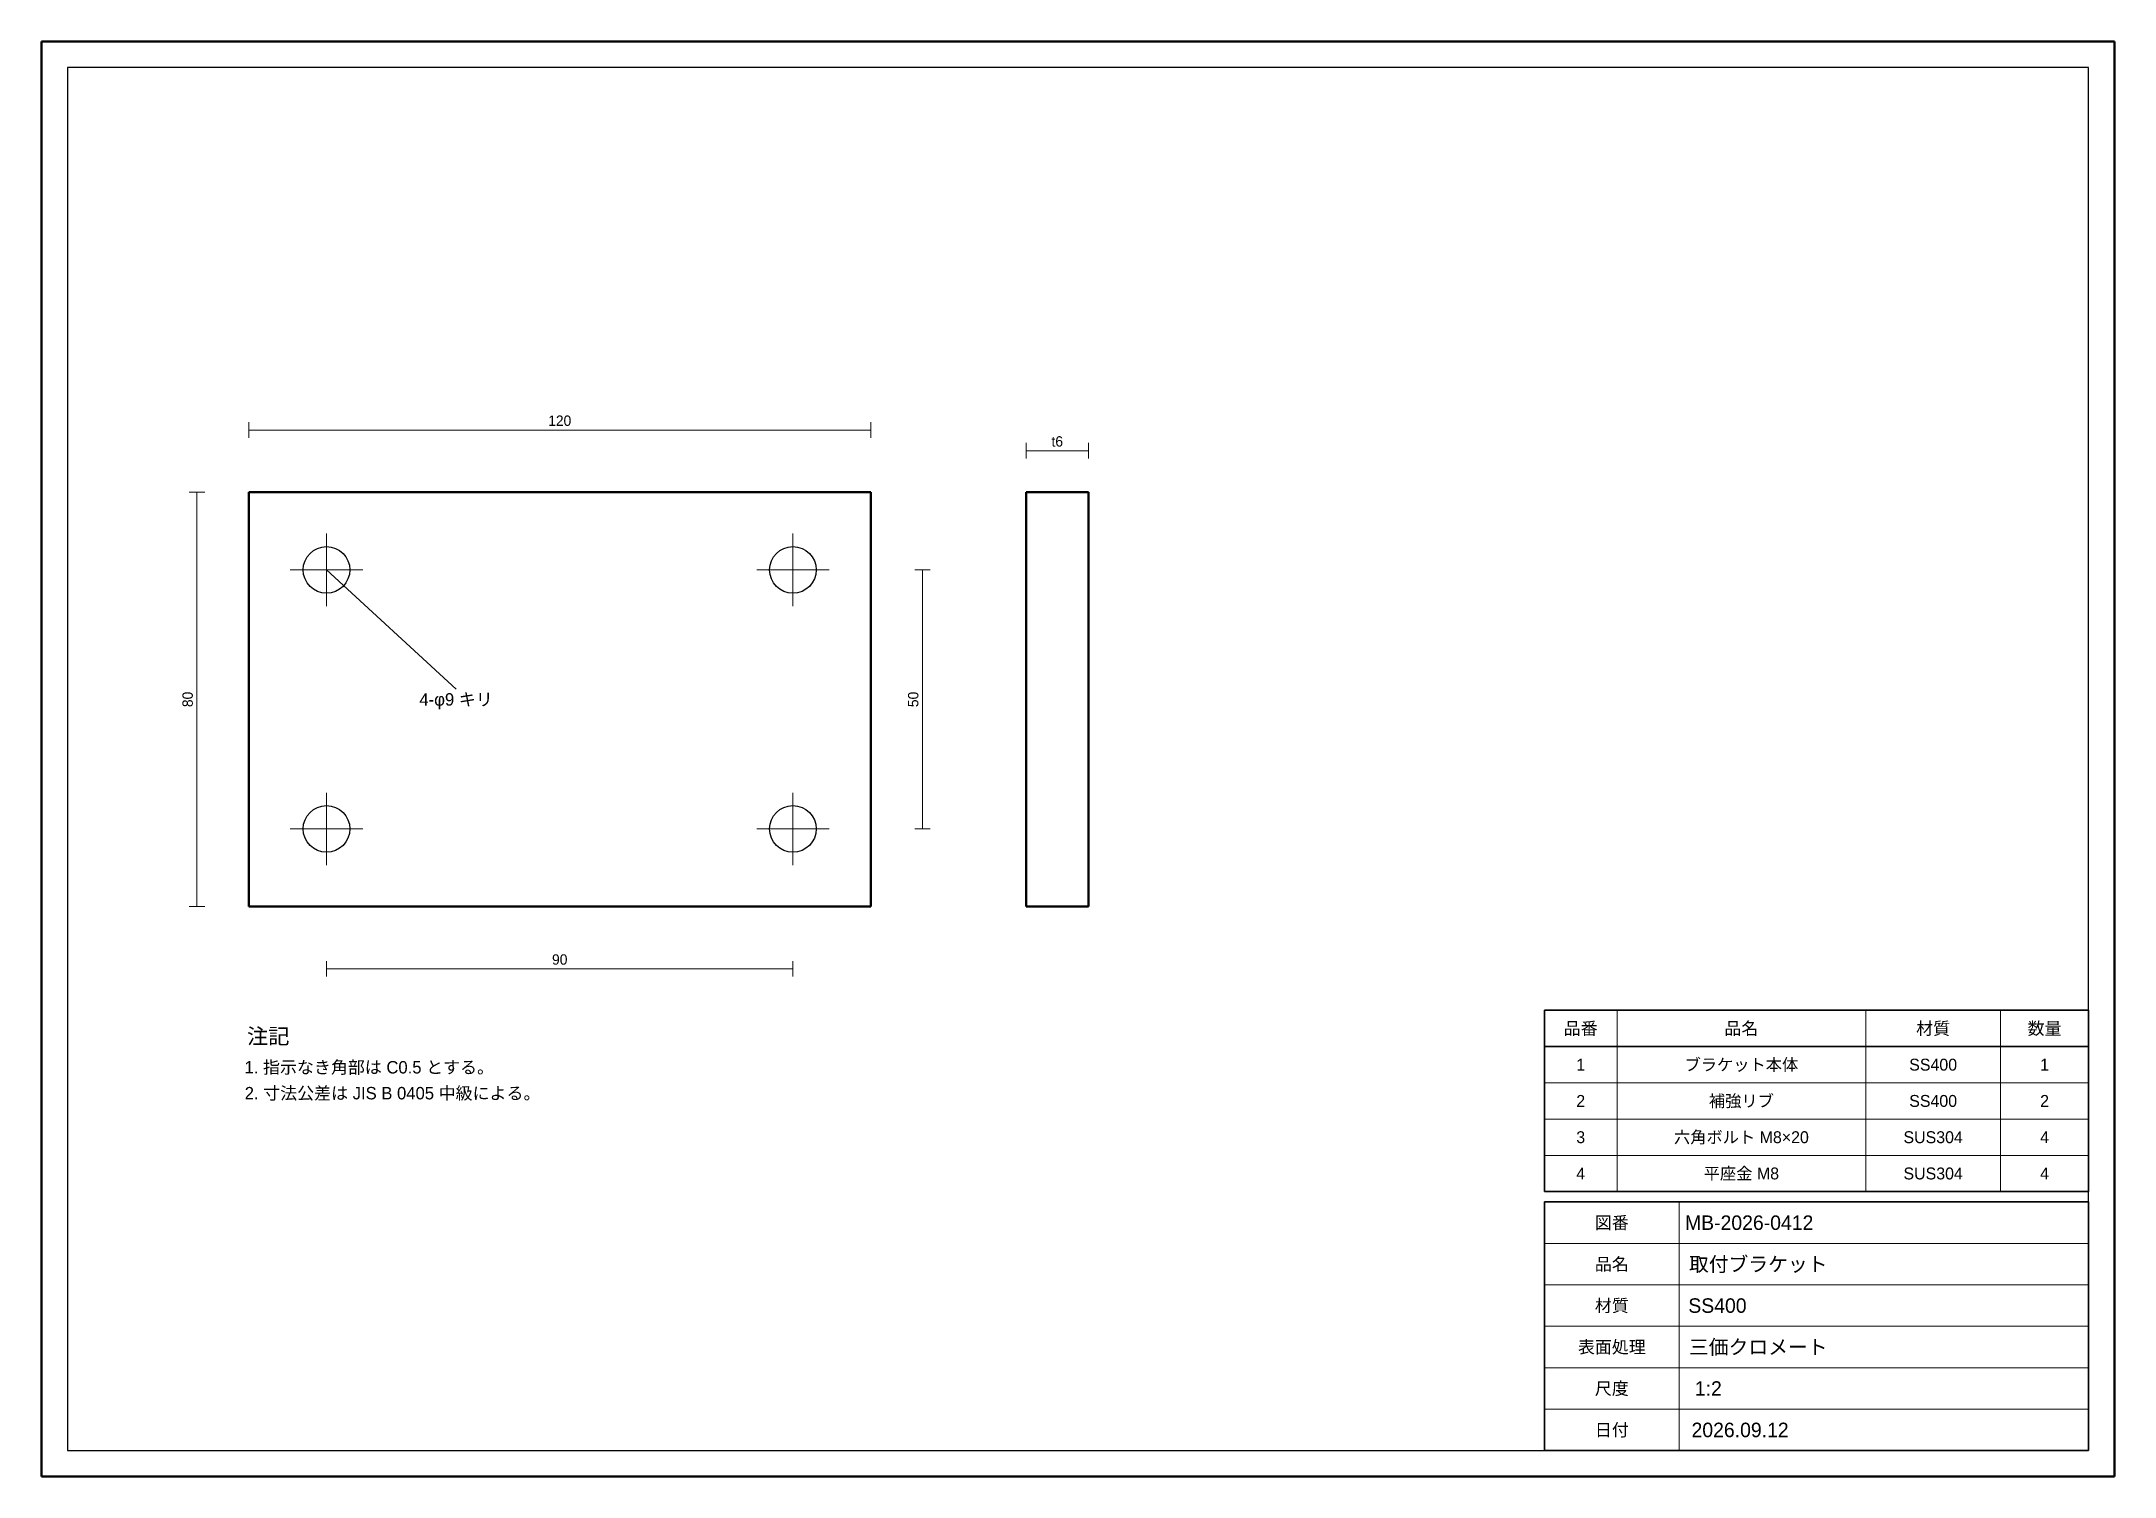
# Model space of a CAD drawing. Header units: metres. Extents: x 10 to 410, y 10 to 287.
import ezdxf
from ezdxf.enums import TextEntityAlignment as Align

# ---------------------------------------------------------------- set-up
doc = ezdxf.new("R2010")
doc.units = ezdxf.units.M
doc.styles.add('JP', font='BIZ-UDGothicR.ttc')

msp = doc.modelspace()

# ---------------------------------------------------------------- linework, layer by layer
at = {"lineweight": 50}
for p, q in [((410, 287), (10, 287)), ((10, 287), (10, 10)), ((410, 10), (410, 287)), ((170, 200), (50, 200)), ((50, 200), (50, 120)), ((170, 120), (170, 200)), ((212, 200), (200, 200)), ((200, 200), (200, 120)), ((212, 120), (212, 200)), ((50, 120), (170, 120)), ((200, 120), (212, 120)), ((10, 10), (410, 10))]:
    msp.add_line(p, q, dxfattribs=at)
at = {"lineweight": 25}
for p, q in [((405, 282), (15, 282)), ((15, 282), (15, 15)), ((405, 15), (405, 282)), ((15, 15), (405, 15))]:
    msp.add_line(p, q, dxfattribs=at)
at = {"lineweight": 13}
for p, q in [((50, 210.5), (50, 213.5)), ((50, 212), (170, 212)), ((170, 210.5), (170, 213.5)), ((200, 206.5), (200, 209.5)), ((200, 208), (212, 208)), ((212, 206.5), (212, 209.5)), ((38.5, 200), (41.5, 200)), ((40, 120), (40, 200)), ((65, 178), (65, 192)), ((155, 178), (155, 192)), ((58, 185), (72, 185)), ((65, 185), (90, 162)), ((148, 185), (162, 185)), ((178.5, 185), (181.5, 185)), ((180, 135), (180, 185)), ((65, 128), (65, 142)), ((155, 128), (155, 142)), ((58, 135), (72, 135)), ((148, 135), (162, 135)), ((178.5, 135), (181.5, 135)), ((38.5, 120), (41.5, 120)), ((65, 106.5), (65, 109.5)), ((65, 108), (155, 108)), ((155, 106.5), (155, 109.5)), ((300, 86), (405, 86)), ((300, 79), (405, 79)), ((300, 72), (405, 72))]:
    msp.add_line(p, q, dxfattribs=at)
at = {"lineweight": 35}
for p, q in [((405, 100), (300, 100)), ((300, 100), (300, 65)), ((405, 65), (405, 100)), ((300, 93), (405, 93)), ((300, 65), (405, 65)), ((405, 63), (300, 63)), ((300, 63), (300, 15)), ((405, 15), (405, 63)), ((300, 15), (405, 15))]:
    msp.add_line(p, q, dxfattribs=at)
at = {"lineweight": 18}
for p, q in [((314, 65), (314, 100)), ((362, 65), (362, 100)), ((388, 65), (388, 100)), ((326, 15), (326, 63)), ((300, 55), (405, 55)), ((300, 47), (405, 47)), ((300, 39), (405, 39)), ((300, 31), (405, 31)), ((300, 23), (405, 23))]:
    msp.add_line(p, q, dxfattribs=at)
for centre in [(65, 185), (155, 185), (65, 135), (155, 135)]:
    msp.add_circle(centre, 4.5)

# ---------------------------------------------------------------- texts
at = {"style": 'JP'}
for s, height, p in [('120', 2, (110, 213.8)), ('t6', 2, (206, 209.8)), ('4-φ9 キリ', 2.4, (90, 160)), ('90', 2, (110, 109.8)), ('注記', 3, (53.75, 95)), ('品番', 2.4, (307, 96.5)), ('品名', 2.4, (338, 96.5)), ('材質', 2.4, (375, 96.5)), ('数量', 2.4, (396.5, 96.5)), ('1. 指示なき角部は C0.5 とする。', 2.4, (73.25, 89)), ('1', 2.3, (307, 89.5)), ('ブラケット本体', 2.3, (338, 89.5)), ('SS400', 2.3, (375, 89.5)), ('1', 2.3, (396.5, 89.5)), ('2. 寸法公差は JIS B 0405 中級による。', 2.4, (77.75, 84)), ('補強リブ', 2.3, (338, 82.5)), ('2', 2.3, (307, 82.5)), ('SS400', 2.3, (375, 82.5)), ('2', 2.3, (396.5, 82.5)), ('3', 2.3, (307, 75.5)), ('六角ボルト M8×20', 2.3, (338, 75.5)), ('SUS304', 2.3, (375, 75.5)), ('4', 2.3, (396.5, 75.5)), ('4', 2.3, (307, 68.5)), ('平座金 M8', 2.3, (338, 68.5)), ('SUS304', 2.3, (375, 68.5)), ('4', 2.3, (396.5, 68.5)), ('図番', 2.4, (313, 59)), ('MB-2026-0412', 2.8, (339.5, 59)), ('品名', 2.4, (313, 51)), ('取付ブラケット', 2.8, (341.25, 51)), ('材質', 2.4, (313, 43)), ('SS400', 2.8, (333.38, 43)), ('表面処理', 2.4, (313, 35)), ('三価クロメート', 2.8, (341.25, 35)), ('尺度', 2.4, (313, 27)), ('1:2', 2.8, (331.62, 27)), ('日付', 2.4, (313, 19)), ('2026.09.12', 2.8, (337.75, 19))]:
    msp.add_text(s, height=height, dxfattribs=at).set_placement(p, align=Align.MIDDLE_CENTER)
for s, p in [('80', (38.2, 160)), ('50', (178.2, 160))]:
    msp.add_text(s, height=2, rotation=90, dxfattribs=at).set_placement(p, align=Align.MIDDLE_CENTER)

doc.saveas('drawing.dxf')
